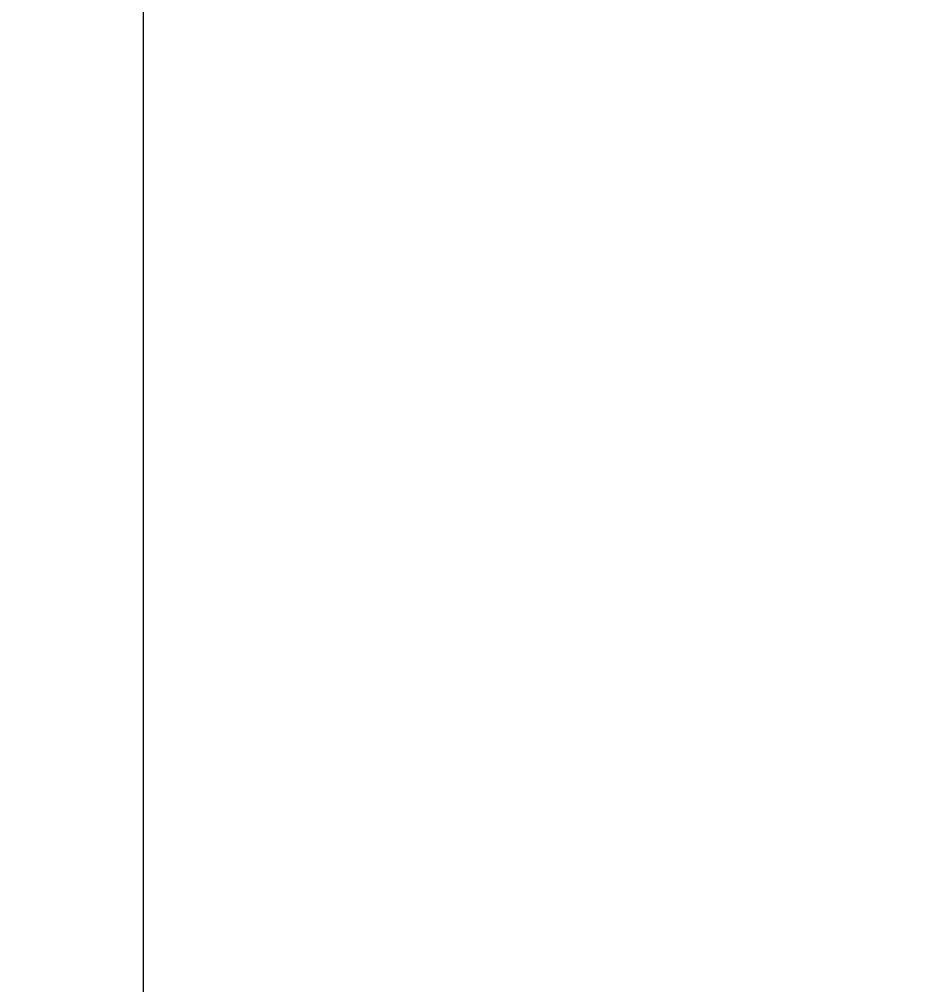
# Model space of a CAD drawing. Extents: x 2752 to 4118, y -1 to 999.
# Drawn here: x 2967.2 to 3067.1, y 502.7 to 611.5 of the extents above; entities that cross this region are included whole.
import ezdxf

# ---------------------------------------------------------------- set-up
doc = ezdxf.new("R2010")
doc.units = 0
doc.header["$LTSCALE"] = 10
doc.header["$MEASUREMENT"] = 0
doc.header["$PDMODE"] = 3
doc.header["$PDSIZE"] = -10
doc.layers.get('0').update_dxf_attribs({"linetype": 'CONTINUOUS'})
doc.layers.get('DEFPOINTS').update_dxf_attribs({"linetype": 'CONTINUOUS'})
doc.styles.add('Daelim Dimension', font='NanumGothic.ttf')
doc.dimstyles.new('DEFAULT', dxfattribs={"dimscale": 2, "dimtxt": 2, "dimasz": 2, "dimexe": 0, "dimexo": 2, "dimgap": 1, "dimtad": 1, "dimdec": 0, "dimzin": 9, "dimdsep": 46, "dimtxsty": 'Daelim Dimension', "dimcen": 0.5, "dimclrd": 5, "dimclre": 5, "dimclrt": 256, "dimadec": 1, "dimazin": 0, "dimtfac": 1, "dimtdec": 0, "dimtix": 1, "dimtmove": 0, "dimatfit": 3, "dimfxl": 1, "dimtolj": 1, "dimtzin": 1, "dimlwd": 9, "dimlwe": 9, "dimarcsym": 0})

# ---------------------------------------------------------------- blocks, each defined once
blk = doc.blocks.new('*D11')
at = {"color": 5, "lineweight": 9, "ltscale": 0.5, "transparency": 16777216}
for p, q in [((3092.69, 897.6), (2981.25, 897.6)), ((2981.25, 404.01), (2981.25, 893.6)), ((3069.49, 400.01), (2981.25, 400.01))]:
    blk.add_line(p, q, dxfattribs=at)
at = {"color": 5, "ltscale": 0.5, "transparency": 16777216}
for points in [[(2980.58, 893.6), (2981.91, 893.6), (2981.25, 897.6)], [(2980.58, 404.01), (2981.91, 404.01), (2981.25, 400.01)]]:
    blk.add_solid(points, dxfattribs=at)
at = {"layer": 'DEFPOINTS', "color": 0, "ltscale": 0.5, "transparency": 16777216}
for p in [(2981.25, 897.6), (3096.69, 897.6), (3073.49, 400.01)]:
    blk.add_point(p, dxfattribs=at)
at = {"color": 7, "ltscale": 0.5, "transparency": 16777216, "insert": (2973.8, 648.8), "char_height": 10, "attachment_point": 5, "rotation": 90, "style": 'Daelim Dimension'}
blk.add_mtext('\\A1;497', dxfattribs=at)

msp = doc.modelspace()

# ---------------------------------------------------------------- dimensions: what is measured, and where the dimension line sits
at = {"color": 5, "ltscale": 0.5}
dim = msp.add_linear_dim(base=(2981.25, 897.6), p1=(3073.49, 400.01), p2=(3096.69, 897.6), angle=90, text='497', dimstyle='DEFAULT', override={"dimtxt": 5, "dimclrt": 7}, dxfattribs=at)
dim.commit()
dim.dimension.update_dxf_attribs({"geometry": '*D11', "text_midpoint": (2973.8, 648.8)})

doc.saveas('drawing.dxf')
